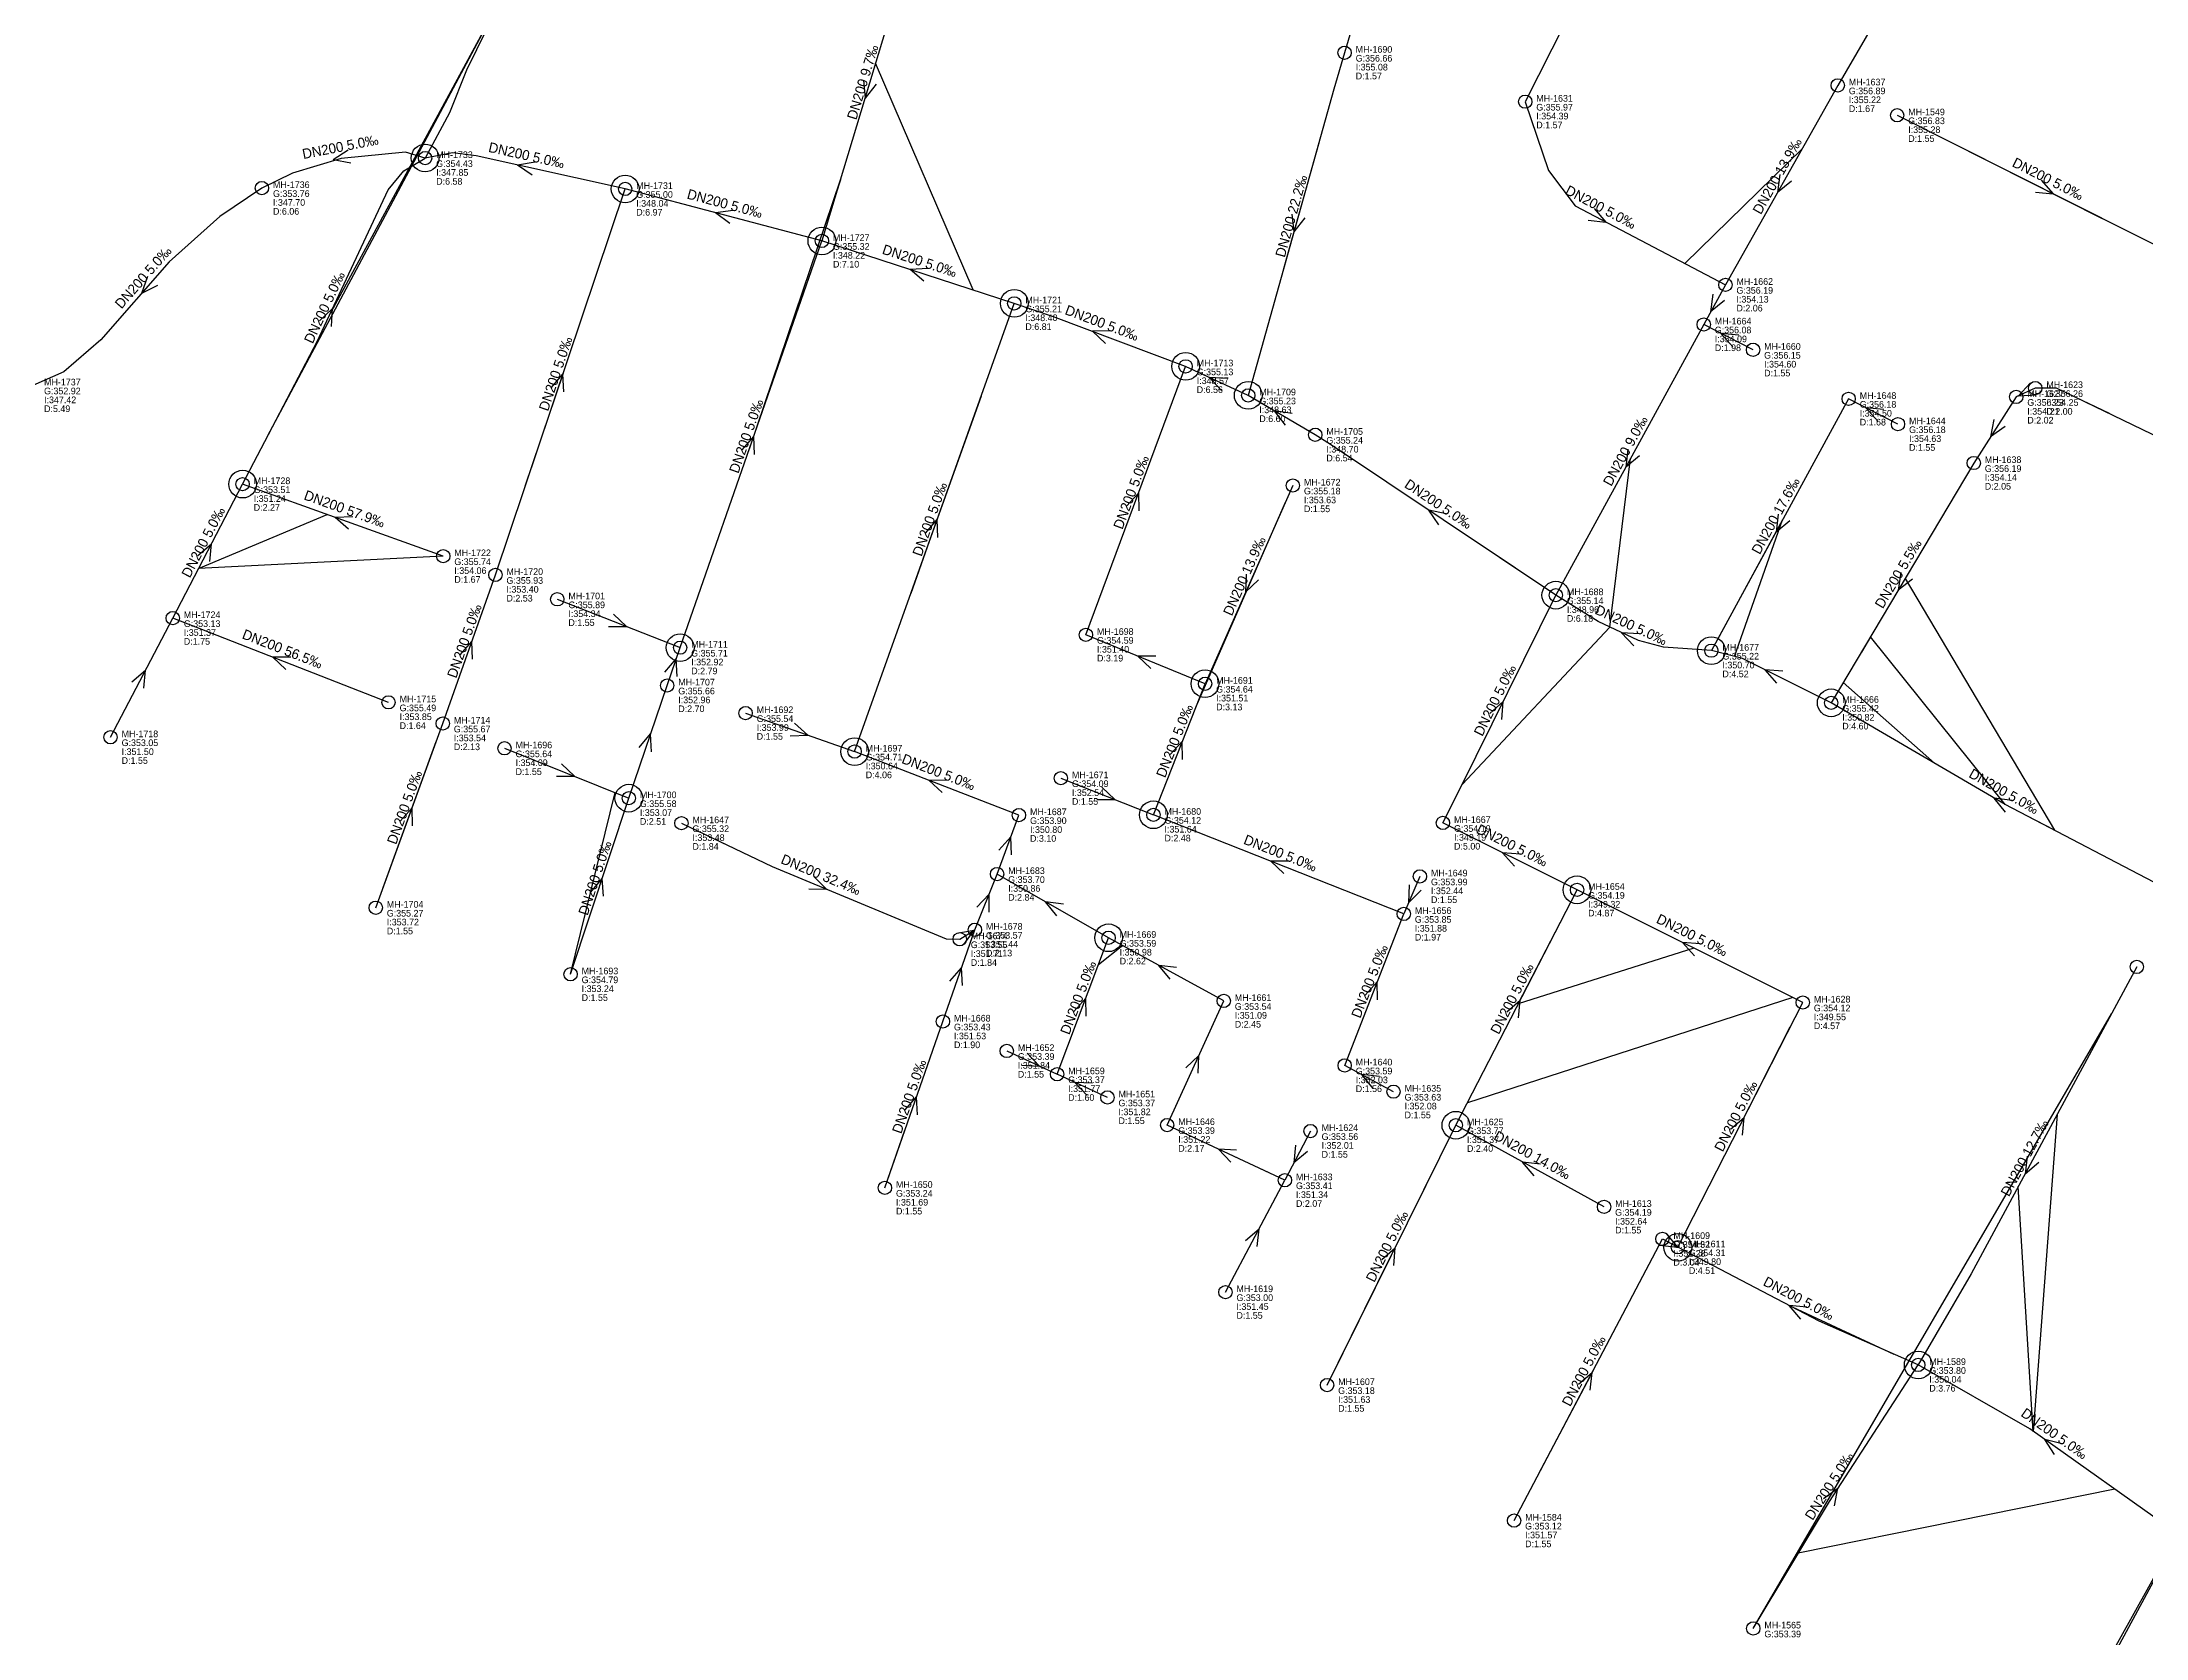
# Model space of a CAD drawing. Header units: metres. Extents: x 449913 to 451990, y 2566939 to 2570822.
# Drawn here: x 450668.2 to 451047.8, y 2567246.6 to 2567534.3 of the extents above; entities that cross this region are included whole.
import ezdxf
from ezdxf.enums import TextEntityAlignment as Align

# ---------------------------------------------------------------- set-up
doc = ezdxf.new("R2010")
doc.units = ezdxf.units.M
for name, color, linetype in [('SEW-DROP', 6, 'Continuous'), ('SEW-LABEL', 2, 'Continuous'), ('SEW-MH', 7, 'Continuous'), ('SEW-MH-LABEL', 8, 'Continuous'), ('SEW-PIPE-DN200', 3, 'Continuous'), ('SEW-RIDER', 8, 'Continuous')]:
    doc.layers.add(name, color=color, linetype=linetype)

msp = doc.modelspace()

# ---------------------------------------------------------------- linework, layer by layer
at = {"layer": 'SEW-DROP'}
for centre in [(450737.33, 2567513.42), (450737.33, 2567513.42), (450773.42, 2567507.85), (450808.91, 2567498.48), (450808.91, 2567498.48), (450843.62, 2567487.22), (450874.53, 2567475.86), (450885.82, 2567470.62), (450704.41, 2567454.62), (450941.31, 2567434.6), (450941.31, 2567434.6), (450783.34, 2567425.13), (450969.37, 2567424.59), (450878.04, 2567418.63), (450990.99, 2567415.18), (450814.82, 2567406.39), (450774.08, 2567397.99), (450868.72, 2567394.99), (450945.14, 2567381.46), (450860.63, 2567372.81), (450923.28, 2567339.01), (450963.32, 2567317), (451006.69, 2567295.78), (451006.69, 2567295.78)]:
    msp.add_circle(centre, 2.5, dxfattribs=at)
at = {"layer": 'SEW-LABEL'}
for p, q in [((450816.41, 2567527.44), (450816.69, 2567524.22)), ((450818.71, 2567526.74), (450816.69, 2567524.22)), ((450723.45, 2567514.84), (450720.73, 2567513.08)), ((450723.91, 2567512.48), (450720.73, 2567513.08)), ((450757.16, 2567512.69), (450753.97, 2567512.17)), ((450756.64, 2567510.35), (450753.97, 2567512.17)), ((450981.73, 2567510.44), (450981.3, 2567507.24)), ((450983.82, 2567509.27), (450981.3, 2567507.24)), ((451027.82, 2567507.27), (451031.04, 2567507)), ((451028.89, 2567509.41), (451031.04, 2567507)), ((450792.92, 2567503.94), (450789.72, 2567503.55)), ((450792.31, 2567501.62), (450789.72, 2567503.55)), ((450893.71, 2567503.3), (450894.06, 2567500.09)), ((450896.02, 2567502.66), (450894.06, 2567500.09)), ((450948.24, 2567504.34), (450950.34, 2567501.89)), ((450947.13, 2567502.22), (450950.34, 2567501.89)), ((450687.23, 2567492.05), (450686.15, 2567489.01)), ((450828.06, 2567493.53), (450824.84, 2567493.31)), ((450827.32, 2567491.24), (450824.84, 2567493.31)), ((450689.03, 2567490.47), (450686.15, 2567489.01)), ((450969.61, 2567488.88), (450969.23, 2567485.67)), ((450971.72, 2567487.73), (450969.23, 2567485.67)), ((450718.27, 2567484.07), (450720.63, 2567486.27)), ((450720.44, 2567483.05), (450720.63, 2567486.27)), ((450860.94, 2567482.25), (450857.71, 2567482.18)), ((450860.1, 2567480), (450857.71, 2567482.18)), ((450973.23, 2567479.38), (450971.11, 2567481.81)), ((450974.32, 2567481.51), (450971.11, 2567481.81)), ((450760.1, 2567472.01), (450762.19, 2567474.47)), ((450762.38, 2567471.25), (450762.19, 2567474.47)), ((450881.03, 2567471.52), (450878.81, 2567473.87)), ((450882.04, 2567473.69), (450878.81, 2567473.87)), ((451026.95, 2567472.86), (451024.73, 2567470.51)), ((450999.38, 2567465.96), (450997.26, 2567468.4)), ((451000.47, 2567468.1), (450997.26, 2567468.4)), ((451027.95, 2567470.68), (451024.73, 2567470.51)), ((450892.56, 2567465.27), (450890.57, 2567467.83)), ((450893.77, 2567467.34), (450890.57, 2567467.83)), ((451020.34, 2567466.3), (451019.72, 2567463.13)), ((451022.36, 2567465), (451019.72, 2567463.13)), ((450794.5, 2567460.78), (450796.62, 2567463.22)), ((450796.76, 2567459.99), (450796.62, 2567463.22)), ((450954.32, 2567460.9), (450953.93, 2567457.69)), ((450956.42, 2567459.75), (450953.93, 2567457.69)), ((450863.89, 2567450.66), (450866.06, 2567453.06)), ((450866.14, 2567449.82), (450866.06, 2567453.06)), ((450920.21, 2567447.26), (450918.39, 2567449.92)), ((450921.55, 2567449.25), (450918.39, 2567449.92)), ((450981.42, 2567449.18), (450981.04, 2567445.98)), ((450724.32, 2567448.74), (450721.09, 2567448.63)), ((450723.51, 2567446.49), (450721.09, 2567448.63)), ((450827.59, 2567445.8), (450829.73, 2567448.22)), ((450829.85, 2567444.99), (450829.73, 2567448.22)), ((450983.53, 2567448.03), (450981.04, 2567445.98)), ((450696.35, 2567441.77), (450698.8, 2567443.87)), ((450698.47, 2567440.65), (450698.8, 2567443.87)), ((450885.47, 2567438.36), (450885.35, 2567435.13)), ((451003.58, 2567438.71), (451003.08, 2567435.52)), ((450887.66, 2567437.39), (450885.35, 2567435.13)), ((451005.65, 2567437.48), (451003.08, 2567435.52)), ((450771.3, 2567431.16), (450773.65, 2567428.94)), ((450770.42, 2567428.93), (450773.65, 2567428.94)), ((450955.4, 2567425.48), (450953.18, 2567427.82)), ((450956.4, 2567427.65), (450953.18, 2567427.82)), ((450713.1, 2567423.44), (450709.87, 2567423.41)), ((450712.23, 2567421.2), (450709.87, 2567423.41)), ((450743.63, 2567423.84), (450745.76, 2567426.26)), ((450745.89, 2567423.04), (450745.76, 2567426.26)), ((450780.55, 2567420.69), (450782.65, 2567423.14)), ((450782.82, 2567419.91), (450782.65, 2567423.14)), ((450868.23, 2567421.35), (450865.91, 2567423.6)), ((450869.14, 2567423.58), (450865.91, 2567423.6)), ((450684.43, 2567418.95), (450686.88, 2567421.05)), ((450686.56, 2567417.84), (450686.88, 2567421.05)), ((450981.21, 2567418.74), (450979.06, 2567421.16)), ((450982.28, 2567420.89), (450979.06, 2567421.16)), ((450929.4, 2567413.25), (450931.8, 2567415.4)), ((450931.55, 2567412.18), (450931.8, 2567415.4)), ((450803.97, 2567411.49), (450806.4, 2567409.36)), ((450775.92, 2567407.12), (450778.02, 2567409.57)), ((450778.19, 2567406.34), (450778.02, 2567409.57)), ((450803.17, 2567409.23), (450806.4, 2567409.36)), ((450871.71, 2567405.85), (450873.93, 2567408.2)), ((450873.95, 2567404.97), (450873.93, 2567408.2)), ((450761.92, 2567404.16), (450764.26, 2567401.93)), ((450761.03, 2567401.93), (450764.26, 2567401.93)), ((450831.47, 2567401.24), (450828.24, 2567401.2)), ((450830.61, 2567399), (450828.24, 2567401.2)), ((450859.42, 2567399.96), (450861.77, 2567397.74)), ((450732.83, 2567393.85), (450734.98, 2567396.25)), ((450735.08, 2567393.02), (450734.98, 2567396.25)), ((450858.53, 2567397.73), (450861.77, 2567397.74)), ((451022.43, 2567395.46), (451020.41, 2567397.98)), ((451023.61, 2567397.55), (451020.41, 2567397.98)), ((450840.84, 2567388.63), (450843.01, 2567391.03)), ((450843.09, 2567387.8), (450843.01, 2567391.03)), ((450893.13, 2567386.62), (450889.9, 2567386.61)), ((450892.25, 2567384.39), (450889.9, 2567386.61)), ((450933.85, 2567385.75), (450931.7, 2567388.16)), ((450934.93, 2567387.9), (450931.7, 2567388.16)), ((450767.21, 2567381.06), (450769.3, 2567383.53)), ((450769.49, 2567380.31), (450769.3, 2567383.53)), ((450806.54, 2567381.64), (450809.77, 2567381.59)), ((450807.47, 2567383.85), (450809.77, 2567381.59)), ((450914.83, 2567382.35), (450914.74, 2567379.12)), ((450917.03, 2567381.4), (450914.74, 2567379.12)), ((450836.85, 2567378.34), (450839.07, 2567380.68)), ((450839.08, 2567377.45), (450839.07, 2567380.68)), ((450851.28, 2567376.77), (450849.27, 2567379.31)), ((450852.47, 2567378.86), (450849.27, 2567379.31)), ((450833.23, 2567373.63), (450836.41, 2567374.2)), ((450834.51, 2567371.59), (450836.41, 2567374.2)), ((450966.31, 2567369.56), (450964.16, 2567371.97)), ((450967.38, 2567371.71), (450964.16, 2567371.97)), ((450832, 2567364.97), (450834.12, 2567367.41)), ((450834.27, 2567364.18), (450834.12, 2567367.41)), ((450871.76, 2567365.34), (450869.7, 2567367.84)), ((450872.91, 2567367.45), (450869.7, 2567367.84)), ((450854.34, 2567359.53), (450856.52, 2567361.91)), ((450856.58, 2567358.68), (450856.52, 2567361.91)), ((450906.89, 2567362.49), (450909.1, 2567364.85)), ((450909.12, 2567361.62), (450909.1, 2567364.85)), ((450932.46, 2567359.45), (450934.9, 2567361.57)), ((450934.59, 2567358.35), (450934.9, 2567361.57)), ((450845.94, 2567352.02), (450848.17, 2567349.67)), ((450874.59, 2567349.37), (450876.92, 2567351.6)), ((450876.77, 2567348.37), (450876.92, 2567351.6)), ((450844.94, 2567349.84), (450848.17, 2567349.67)), ((450856.74, 2567344.39), (450854.52, 2567346.74)), ((450857.75, 2567346.57), (450854.52, 2567346.74)), ((450908.38, 2567345.66), (450906.31, 2567348.13)), ((450909.52, 2567347.77), (450906.31, 2567348.13)), ((450823.88, 2567341.7), (450826, 2567344.13)), ((450826.15, 2567340.91), (450826, 2567344.13)), ((450972.84, 2567338.28), (450975.27, 2567340.41)), ((450974.98, 2567337.19), (450975.27, 2567340.41)), ((450894.38, 2567335.41), (450894.06, 2567332.2)), ((450882.67, 2567332.34), (450880.47, 2567334.7)), ((450883.69, 2567334.52), (450880.47, 2567334.7)), ((450896.51, 2567334.3), (450894.06, 2567332.2)), ((450937.38, 2567329.88), (450935.33, 2567332.37)), ((450938.54, 2567331.98), (450935.33, 2567332.37)), ((451026.34, 2567333.41), (451025.97, 2567330.2)), ((451028.45, 2567332.27), (451025.97, 2567330.2)), ((450885.31, 2567318.24), (450887.78, 2567320.32)), ((450887.43, 2567317.11), (450887.78, 2567320.32)), ((450909.92, 2567314.77), (450912.33, 2567316.92)), ((450912.07, 2567313.7), (450912.33, 2567316.92)), ((450960.03, 2567317.4), (450963.24, 2567317.04)), ((450961.17, 2567319.52), (450963.24, 2567317.04)), ((450985.49, 2567304.04), (450983.39, 2567306.49)), ((450986.6, 2567306.17), (450983.39, 2567306.49)), ((450945.39, 2567292.34), (450947.85, 2567294.43)), ((450947.52, 2567291.22), (450947.85, 2567294.43)), ((451031.27, 2567279.62), (451029.52, 2567282.33)), ((451032.66, 2567281.58), (451029.52, 2567282.33)), ((450989.58, 2567271.67), (450992.21, 2567273.54)), ((450991.6, 2567270.37), (450992.21, 2567273.54))]:
    msp.add_line(p, q, dxfattribs=at)
at = {"layer": 'SEW-MH'}
for centre in [(450903.21, 2567532.42), (450992.17, 2567526.53), (450935.79, 2567523.59), (451002.89, 2567521.14), (450737.33, 2567513.42), (450707.89, 2567508.01), (450773.42, 2567507.85), (450808.91, 2567498.48), (450971.9, 2567490.56), (450843.62, 2567487.22), (450967.99, 2567483.41), (450976.89, 2567478.85), (450874.53, 2567475.86), (451027.81, 2567471.94), (450885.82, 2567470.62), (450994.14, 2567470), (451024.37, 2567470.35), (450897.92, 2567463.52), (451003.04, 2567465.43), (451016.7, 2567458.43), (450704.41, 2567454.62), (450893.87, 2567454.37), (450740.6, 2567441.63), (450750.01, 2567438.25), (450761.18, 2567433.85), (450941.31, 2567434.6), (450691.8, 2567430.46), (450783.34, 2567425.13), (450856.54, 2567427.44), (450969.37, 2567424.59), (450781, 2567418.31), (450878.04, 2567418.63), (450730.73, 2567415.27), (450990.99, 2567415.18), (450740.51, 2567411.45), (450795.15, 2567413.33), (450680.58, 2567408.98), (450751.65, 2567406.98), (450814.82, 2567406.39), (450852.02, 2567401.59), (450774.08, 2567397.99), (450844.46, 2567394.93), (450868.72, 2567394.99), (450783.56, 2567393.48), (450920.95, 2567393.52), (450840.52, 2567384.31), (450916.79, 2567383.88), (450945.14, 2567381.46), (450728.42, 2567378.24), (450913.88, 2567377.12), (450833.77, 2567372.55), (450836.51, 2567374.26), (450860.63, 2567372.81), (450763.57, 2567366.23), (451046.13, 2567367.56), (450881.4, 2567361.42), (450985.86, 2567361.14), (450830.74, 2567357.71), (450842.26, 2567352.4), (450903.22, 2567349.79), (450851.34, 2567348.21), (450860.42, 2567344.02), (450912.03, 2567345.06), (450871.2, 2567339.04), (450897.06, 2567337.96), (450923.28, 2567339.01), (450820.28, 2567327.72), (450892.44, 2567329.09), (450950.01, 2567324.29), (450960.53, 2567318.5), (450963.32, 2567317), (450881.7, 2567308.91), (451006.69, 2567295.78), (450900.05, 2567292.15), (450933.78, 2567267.71), (450976.94, 2567248.26)]:
    msp.add_circle(centre, 1.2, dxfattribs=at)
at = {"layer": 'SEW-PIPE-DN200'}
for points in [[(450923.15, 2567599.52), (450903.21, 2567532.42)], [(450964.77, 2567580.87), (450935.79, 2567523.59), (450935.79, 2567523.59)], [(450764.62, 2567569.68), (450744.77, 2567529.3), (450741.75, 2567521.58), (450737.33, 2567513.42)], [(450825.34, 2567552.83), (450808.91, 2567498.48)], [(451008.5, 2567554.55), (450992.17, 2567526.53)], [(450903.21, 2567532.42), (450901.25, 2567525.82), (450885.82, 2567470.62)], [(450992.17, 2567526.53), (450971.9, 2567490.56)], [(450935.79, 2567523.59), (450940.02, 2567511.16), (450944.78, 2567504.81), (450971.9, 2567490.56), (450971.9, 2567490.56)], [(451002.89, 2567521.14), (451055.65, 2567494.62), (451056.48, 2567494.17)], [(450737.33, 2567513.42), (450733.82, 2567514.47), (450722.16, 2567513.37), (450713.39, 2567510.7), (450707.89, 2567508.01), (450707.89, 2567508.01)], [(450773.42, 2567507.85), (450746.54, 2567513.82), (450742.3, 2567514.34), (450737.33, 2567513.42)], [(450704.41, 2567454.62), (450717.86, 2567480.36), (450730.65, 2567507.68), (450733.5, 2567511.12), (450737.33, 2567513.42)], [(450707.89, 2567508.01), (450700.29, 2567502.89), (450691.17, 2567494.72), (450678.82, 2567480.66), (450672.16, 2567474.9), (450666.59, 2567472.42), (450666.59, 2567472.42)], [(450750.01, 2567438.25), (450773.42, 2567507.85)], [(450808.91, 2567498.48), (450773.42, 2567507.85)], [(450783.34, 2567425.13), (450808.91, 2567498.48)], [(450843.62, 2567487.22), (450808.91, 2567498.48)], [(450814.82, 2567406.39), (450843.62, 2567487.22)], [(450874.53, 2567475.86), (450850.72, 2567484.81), (450843.62, 2567487.22)], [(450971.9, 2567490.56), (450967.99, 2567483.41)], [(450967.99, 2567483.41), (450941.31, 2567434.6)], [(450976.89, 2567478.85), (450967.99, 2567483.41)], [(450856.54, 2567427.44), (450874.53, 2567475.86)], [(450885.82, 2567470.62), (450874.53, 2567475.86)], [(451027.81, 2567471.94), (451027.81, 2567471.94), (451024.37, 2567470.35)], [(451085.87, 2567443.58), (451057.44, 2567459.5), (451031.64, 2567471.94), (451027.81, 2567471.94)], [(450897.92, 2567463.52), (450885.82, 2567470.62)], [(450994.14, 2567470), (450969.37, 2567424.59)], [(451003.04, 2567465.43), (450994.14, 2567470)], [(451024.37, 2567470.35), (451024.37, 2567470.35), (451016.7, 2567458.43)], [(450941.31, 2567434.6), (450900.65, 2567461.78), (450897.92, 2567463.52)], [(451016.7, 2567458.43), (450990.99, 2567415.18)], [(450691.8, 2567430.46), (450704.41, 2567454.62)], [(450740.6, 2567441.63), (450704.41, 2567454.62)], [(450893.87, 2567454.37), (450878.04, 2567418.63)], [(450740.51, 2567411.45), (450750.01, 2567438.25)], [(450920.95, 2567393.52), (450924.06, 2567399.76), (450941.31, 2567434.6)], [(450969.37, 2567424.59), (450960.72, 2567425.2), (450956.23, 2567426.4), (450948.95, 2567429.82), (450941.31, 2567434.6)], [(450680.58, 2567408.98), (450691.8, 2567430.46)], [(450730.73, 2567415.27), (450691.8, 2567430.46)], [(450761.18, 2567433.85), (450783.34, 2567425.13)], [(450878.04, 2567418.63), (450856.54, 2567427.44)], [(450781, 2567418.31), (450783.34, 2567425.13)], [(450990.99, 2567415.18), (450975.01, 2567423.18), (450969.37, 2567424.59)], [(450774.08, 2567397.99), (450781, 2567418.31)], [(450868.72, 2567394.99), (450878.04, 2567418.63)], [(451053.25, 2567380.76), (451022.36, 2567396.87), (450990.99, 2567415.18)], [(450728.42, 2567378.24), (450740.51, 2567411.45)], [(450795.15, 2567413.33), (450814.82, 2567406.39)], [(450751.65, 2567406.98), (450774.08, 2567397.99)], [(450844.46, 2567394.93), (450814.82, 2567406.39)], [(450852.02, 2567401.59), (450868.72, 2567394.99)], [(450763.57, 2567366.23), (450774.08, 2567397.99)], [(450783.56, 2567393.48), (450799.96, 2567385.68), (450831.32, 2567372.62), (450833.77, 2567372.55), (450833.77, 2567372.55)], [(450840.52, 2567384.31), (450844.46, 2567394.93)], [(450913.88, 2567377.12), (450868.72, 2567394.99)], [(450945.14, 2567381.46), (450920.95, 2567393.52)], [(450836.51, 2567374.26), (450840.52, 2567384.31)], [(450860.63, 2567372.81), (450840.52, 2567384.31)], [(450916.79, 2567383.88), (450913.88, 2567377.12)], [(450923.28, 2567339.01), (450945.14, 2567381.46)], [(450985.86, 2567361.14), (450985.86, 2567361.14), (450945.14, 2567381.46), (450945.14, 2567381.46)], [(450903.22, 2567349.79), (450913.88, 2567377.12)], [(450830.74, 2567357.71), (450836.51, 2567374.26)], [(450833.77, 2567372.55), (450836.51, 2567374.26)], [(450851.34, 2567348.21), (450860.63, 2567372.81)], [(450881.4, 2567361.42), (450860.63, 2567372.81)], [(451046.13, 2567367.56), (451016.26, 2567312.21), (451006.69, 2567295.78)], [(450871.2, 2567339.04), (450881.4, 2567361.42)], [(450963.32, 2567317), (450985.86, 2567361.14)], [(450820.28, 2567327.72), (450830.74, 2567357.71)], [(450842.26, 2567352.4), (450851.34, 2567348.21)], [(450860.42, 2567344.02), (450851.34, 2567348.21)], [(450912.03, 2567345.06), (450903.22, 2567349.79)], [(450892.44, 2567329.09), (450871.2, 2567339.04)], [(450897.06, 2567337.96), (450892.44, 2567329.09)], [(450900.05, 2567292.15), (450923.28, 2567339.01)], [(450950.01, 2567324.29), (450923.28, 2567339.01)], [(450881.7, 2567308.91), (450892.44, 2567329.09)], [(450933.78, 2567267.71), (450960.53, 2567318.5)], [(450960.53, 2567318.5), (450963.32, 2567317)], [(451006.69, 2567295.78), (450988.8, 2567303.66), (450963.32, 2567317)], [(450976.94, 2567248.26), (450990.66, 2567271.13), (451006.69, 2567295.78)], [(451053.61, 2567265.27), (451026.81, 2567284.25), (451006.69, 2567295.78)], [(451022.93, 2567203.01), (451024.42, 2567210.5), (451030.07, 2567223.09), (451053.61, 2567265.27)]]:
    msp.add_lwpolyline(points, dxfattribs=at)
at = {"layer": 'SEW-RIDER'}
for points in [[(450708.91, 2567463.24), (450752.36, 2567544.74), (450720.36, 2567485.7)], [(450836.19, 2567489.63), (450818.61, 2567530.56), (450818.06, 2567528.73)], [(451002.89, 2567521.14), (451019.95, 2567512.57), (451039.89, 2567502.54)], [(450898.59, 2567516.32), (450893.23, 2567497.14), (450892.13, 2567493.2)], [(450985.73, 2567515.1), (450964.57, 2567494.41)], [(450795.83, 2567460.97), (450812.24, 2567509.48), (450811.51, 2567507.09)], [(450755.4, 2567454.27), (450762.27, 2567474.69)], [(450825.01, 2567434.98), (450828.35, 2567444.36), (450837.69, 2567470.55)], [(451041.18, 2567467.34), (451033.85, 2567470.87)], [(450924.4, 2567400.45), (450951.03, 2567428.84), (450954.77, 2567459.23)], [(450740.6, 2567441.63), (450696.46, 2567439.39), (450719.69, 2567449.13)], [(450892.51, 2567451.29), (450876.39, 2567414.44)], [(450933.95, 2567439.52), (450918.63, 2567449.76), (450918.62, 2567449.77)], [(450973.53, 2567423.55), (450982.23, 2567448.17), (450970.4, 2567426.48)], [(451004.34, 2567437.63), (451031.25, 2567392.23), (451026.28, 2567394.82)], [(451022.36, 2567396.87), (450998.07, 2567427.1), (450996.44, 2567424.34)], [(450993.17, 2567418.84), (451009.64, 2567404.29)], [(450729.75, 2567381.89), (450739.33, 2567408.19)], [(450763.57, 2567366.23), (450763.57, 2567366.23), (450771.6, 2567398.99)], [(450783.56, 2567393.48), (450791.99, 2567389.47)], [(450966.21, 2567370.95), (450934.54, 2567360.88), (450942.91, 2567377.14)], [(450863.2, 2567371.4), (450858.79, 2567367.93)], [(450985.86, 2567361.14), (450984.08, 2567362.03), (450925.37, 2567343.07)], [(450976.94, 2567248.26), (451041.57, 2567359.11), (451041.23, 2567358.49)], [(450974.5, 2567338.9), (450983.61, 2567356.73)], [(450890.62, 2567329.94), (450871.2, 2567339.04), (450871.2, 2567339.04)], [(451031.78, 2567340.96), (451027.45, 2567283.8), (451024.75, 2567327.93)], [(450820.28, 2567327.72), (450823.89, 2567338.09)], [(450902.05, 2567296.18), (450911.62, 2567315.5), (450917.9, 2567328.17)], [(451002.37, 2567297.68), (450983.99, 2567306.18)], [(450938.16, 2567276.02), (450938.2, 2567276.1), (450948.08, 2567294.86)], [(451066.13, 2567288.29), (451025.9, 2567213.81)], [(451042.17, 2567273.37), (450985.06, 2567261.81), (450990.66, 2567271.13)]]:
    msp.add_lwpolyline(points, dxfattribs=at)

# ---------------------------------------------------------------- texts
at = {"layer": 'SEW-LABEL'}
for s, rotation, p in [('DN200 9.7‰', 73.1777, (450817.13, 2567526.85)), ('DN200 5.0‰', 11.0429, (450722.2, 2567514.57)), ('DN200 5.0‰', 347.4735, (450755.43, 2567513.05)), ('DN200 13.9‰', 60.6006, (450982.04, 2567509.75)), ('DN200 22.2‰', 74.3784, (450894.46, 2567502.73)), ('DN200 5.0‰', -26.6891, (451029.7, 2567508.87)), ('DN200 5.0‰', 345.2001, (450791.17, 2567504.36)), ('DN200 5.0‰', -27.7133, (450949.01, 2567503.78)), ('DN200 5.0‰', 48.6991, (450687.14, 2567491.33)), ('DN200 5.0‰', 342.0324, (450826.27, 2567494.05)), ('DN200 5.0‰', 64.9084, (450719.99, 2567486.12)), ('DN200 5.0‰', 339.3872, (450859.12, 2567482.85)), ('DN200 5.0‰', 71.4061, (450761.72, 2567474.25)), ('DN200 5.0‰', 70.7764, (450796.12, 2567463)), ('DN200 9.0‰', 61.3322, (450954.65, 2567460.21)), ('DN200 5.0‰', 69.6169, (450865.54, 2567452.85)), ('DN200 57.9‰', 340.2557, (450722.5, 2567449.32)), ('DN200 5.0‰', 70.3879, (450829.22, 2567448.01)), ('DN200 5.0‰', 326.2434, (450919.63, 2567450.29)), ('DN200 17.6‰', 61.3904, (450981.76, 2567448.49)), ('DN200 5.0‰', 62.424, (450698.11, 2567443.74)), ('DN200 13.9‰', 66.1168, (450885.96, 2567437.7)), ('DN200 5.5‰', 59.2642, (451003.85, 2567438.01)), ('DN200 5.0‰', 70.49, (450745.26, 2567426.05)), ('DN200 5.0‰', 335.1886, (450954.54, 2567428.39)), ('DN200 56.5‰', 338.6788, (450711.27, 2567424.07)), ('DN200 5.0‰', 63.6669, (450931.14, 2567415.26)), ('DN200 5.0‰', 68.4672, (450873.38, 2567408.01)), ('DN200 5.0‰', 338.845, (450829.64, 2567401.86)), ('DN200 5.0‰', 69.9979, (450734.47, 2567396.04)), ('DN200 5.0‰', 330.5772, (451021.72, 2567398.44)), ('DN200 5.0‰', 333.4889, (450933.05, 2567388.69)), ('DN200 5.0‰', 71.6945, (450768.82, 2567383.31)), ('DN200 5.0‰', 338.4118, (450891.3, 2567387.25)), ('DN200 32.4‰', -22.6127, (450808.39, 2567383.37)), ('DN200 5.0‰', 333.4887, (450965.5, 2567372.5)), ('DN200 5.0‰', 68.7029, (450908.55, 2567364.65)), ('DN200 5.0‰', 69.3134, (450855.99, 2567361.71)), ('DN200 5.0‰', 62.7445, (450934.21, 2567361.44)), ('DN200 5.0‰', 70.7679, (450825.51, 2567343.92)), ('DN200 5.0‰', 62.9421, (450974.59, 2567340.27)), ('DN200 12.7‰', 61.6517, (451026.68, 2567332.72)), ('DN200 14.0‰', 331.1589, (450936.64, 2567332.85)), ('DN200 5.0‰', 63.637, (450911.66, 2567316.78)), ('DN200 5.0‰', 332.3761, (450984.72, 2567307)), ('DN200 5.0‰', 62.2345, (450947.15, 2567294.3)), ('DN200 5.0‰', 324.6961, (451030.74, 2567282.66)), ('DN200 5.0‰', 57.2943, (450991.4, 2567273.48))]:
    msp.add_text(s, height=1.8, rotation=rotation, dxfattribs=at).set_placement(p, align=Align.CENTER)
at = {"layer": 'SEW-MH-LABEL'}
for s, p in [('MH-1690', (450905.21, 2567532.42)), ('G:356.66', (450905.21, 2567530.82)), ('D:1.57', (450905.21, 2567527.62)), ('I:355.08', (450905.21, 2567529.22)), ('G:356.89', (450994.17, 2567524.93)), ('MH-1637', (450994.17, 2567526.53)), ('G:355.97', (450937.79, 2567521.99)), ('MH-1631', (450937.79, 2567523.59)), ('I:354.39', (450937.79, 2567520.39)), ('D:1.67', (450994.17, 2567521.73)), ('I:355.22', (450994.17, 2567523.33)), ('MH-1549', (451004.89, 2567521.14)), ('D:1.57', (450937.79, 2567518.79)), ('G:356.83', (451004.89, 2567519.54)), ('D:1.55', (451004.89, 2567516.34)), ('I:355.28', (451004.89, 2567517.94)), ('MH-1733', (450739.33, 2567513.42)), ('G:354.43', (450739.33, 2567511.82)), ('D:6.58', (450739.33, 2567508.62)), ('I:347.85', (450739.33, 2567510.22)), ('G:353.76', (450709.89, 2567506.41)), ('MH-1736', (450709.89, 2567508.01)), ('I:347.70', (450709.89, 2567504.81)), ('G:355.00', (450775.42, 2567506.25)), ('MH-1731', (450775.42, 2567507.85)), ('D:6.06', (450709.89, 2567503.21)), ('D:6.97', (450775.42, 2567503.05)), ('I:348.04', (450775.42, 2567504.65)), ('MH-1727', (450810.91, 2567498.48)), ('G:355.32', (450810.91, 2567496.88)), ('D:7.10', (450810.91, 2567493.68)), ('I:348.22', (450810.91, 2567495.28)), ('MH-1662', (450973.9, 2567490.56)), ('MH-1721', (450845.62, 2567487.22)), ('G:356.19', (450973.9, 2567488.96)), ('I:354.13', (450973.9, 2567487.36)), ('G:355.21', (450845.62, 2567485.62)), ('D:6.81', (450845.62, 2567482.42)), ('I:348.40', (450845.62, 2567484.02)), ('MH-1664', (450969.99, 2567483.41)), ('D:2.06', (450973.9, 2567485.76)), ('G:356.08', (450969.99, 2567481.81)), ('D:1.98', (450969.99, 2567478.61)), ('I:354.09', (450969.99, 2567480.21)), ('MH-1660', (450978.89, 2567478.85)), ('MH-1713', (450876.53, 2567475.86)), ('G:356.15', (450978.89, 2567477.25)), ('I:354.60', (450978.89, 2567475.65)), ('G:352.92', (450668.59, 2567470.82)), ('MH-1737', (450668.59, 2567472.42)), ('G:355.13', (450876.53, 2567474.26)), ('D:6.56', (450876.53, 2567471.06)), ('I:348.57', (450876.53, 2567472.66)), ('D:1.55', (450978.89, 2567474.05)), ('MH-1623', (451029.81, 2567471.94)), ('D:5.49', (450668.59, 2567467.62)), ('I:347.42', (450668.59, 2567469.22)), ('G:355.23', (450887.82, 2567469.02)), ('MH-1709', (450887.82, 2567470.62)), ('I:348.63', (450887.82, 2567467.42)), ('G:356.18', (450996.14, 2567468.4)), ('MH-1648', (450996.14, 2567470)), ('G:356.23', (451026.37, 2567468.75)), ('MH-1627', (451026.37, 2567470.35)), ('I:354.21', (451026.37, 2567467.15)), ('G:356.26', (451029.81, 2567470.34)), ('D:2.00', (451029.81, 2567467.14)), ('I:354.25', (451029.81, 2567468.74)), ('D:6.60', (450887.82, 2567465.82)), ('MH-1705', (450899.92, 2567463.52)), ('D:1.68', (450996.14, 2567465.2)), ('I:354.50', (450996.14, 2567466.8)), ('G:356.18', (451005.04, 2567463.83)), ('MH-1644', (451005.04, 2567465.43)), ('D:2.02', (451026.37, 2567465.55)), ('G:355.24', (450899.92, 2567461.92)), ('I:348.70', (450899.92, 2567460.32)), ('D:1.55', (451005.04, 2567460.63)), ('I:354.63', (451005.04, 2567462.23)), ('D:6.54', (450899.92, 2567458.72)), ('G:356.19', (451018.7, 2567456.83)), ('MH-1638', (451018.7, 2567458.43)), ('G:353.51', (450706.41, 2567453.02)), ('MH-1728', (450706.41, 2567454.62)), ('G:355.18', (450895.87, 2567452.77)), ('MH-1672', (450895.87, 2567454.37)), ('D:2.05', (451018.7, 2567453.63)), ('I:354.14', (451018.7, 2567455.23)), ('D:2.27', (450706.41, 2567449.82)), ('I:351.24', (450706.41, 2567451.42)), ('D:1.55', (450895.87, 2567449.57)), ('I:353.63', (450895.87, 2567451.17)), ('MH-1722', (450742.6, 2567441.63)), ('G:355.74', (450742.6, 2567440.03)), ('D:1.67', (450742.6, 2567436.83)), ('I:354.06', (450742.6, 2567438.43)), ('G:355.93', (450752.01, 2567436.65)), ('MH-1720', (450752.01, 2567438.25)), ('D:2.53', (450752.01, 2567433.45)), ('I:353.40', (450752.01, 2567435.05)), ('MH-1701', (450763.18, 2567433.85)), ('G:355.14', (450943.31, 2567433)), ('MH-1688', (450943.31, 2567434.6)), ('MH-1724', (450693.8, 2567430.46)), ('G:355.89', (450763.18, 2567432.25)), ('D:1.55', (450763.18, 2567429.05)), ('I:354.34', (450763.18, 2567430.65)), ('D:6.18', (450943.31, 2567429.8)), ('I:348.96', (450943.31, 2567431.4)), ('G:353.13', (450693.8, 2567428.86)), ('D:1.75', (450693.8, 2567425.66)), ('I:351.37', (450693.8, 2567427.26)), ('MH-1711', (450785.34, 2567425.13)), ('G:354.59', (450858.54, 2567425.84)), ('MH-1698', (450858.54, 2567427.44)), ('G:355.71', (450785.34, 2567423.53)), ('I:352.92', (450785.34, 2567421.93)), ('D:3.19', (450858.54, 2567422.64)), ('I:351.40', (450858.54, 2567424.24)), ('G:355.22', (450971.37, 2567422.99)), ('MH-1677', (450971.37, 2567424.59)), ('I:350.70', (450971.37, 2567421.39)), ('MH-1707', (450783, 2567418.31)), ('D:2.79', (450785.34, 2567420.33)), ('MH-1691', (450880.04, 2567418.63)), ('D:4.52', (450971.37, 2567419.79)), ('MH-1715', (450732.73, 2567415.27)), ('G:355.66', (450783, 2567416.71)), ('I:352.96', (450783, 2567415.11)), ('G:354.64', (450880.04, 2567417.03)), ('D:3.13', (450880.04, 2567413.83)), ('I:351.51', (450880.04, 2567415.43)), ('MH-1666', (450992.99, 2567415.18)), ('G:355.49', (450732.73, 2567413.67)), ('D:1.64', (450732.73, 2567410.47)), ('I:353.85', (450732.73, 2567412.07)), ('MH-1714', (450742.51, 2567411.45)), ('D:2.70', (450783, 2567413.51)), ('G:355.54', (450797.15, 2567411.73)), ('MH-1692', (450797.15, 2567413.33)), ('I:353.99', (450797.15, 2567410.13)), ('G:355.42', (450992.99, 2567413.58)), ('D:4.60', (450992.99, 2567410.38)), ('I:350.82', (450992.99, 2567411.98)), ('G:353.05', (450682.58, 2567407.38)), ('MH-1718', (450682.58, 2567408.98)), ('G:355.67', (450742.51, 2567409.85)), ('D:2.13', (450742.51, 2567406.65)), ('I:353.54', (450742.51, 2567408.25)), ('MH-1696', (450753.65, 2567406.98)), ('D:1.55', (450797.15, 2567408.53)), ('MH-1697', (450816.82, 2567406.39)), ('D:1.55', (450682.58, 2567404.18)), ('I:351.50', (450682.58, 2567405.78)), ('G:355.64', (450753.65, 2567405.38)), ('I:354.09', (450753.65, 2567403.78)), ('G:354.71', (450816.82, 2567404.79)), ('I:350.64', (450816.82, 2567403.19)), ('D:1.55', (450753.65, 2567402.18)), ('D:4.06', (450816.82, 2567401.59)), ('G:354.09', (450854.02, 2567399.99)), ('MH-1671', (450854.02, 2567401.59)), ('G:355.58', (450776.08, 2567396.39)), ('MH-1700', (450776.08, 2567397.99)), ('I:353.07', (450776.08, 2567394.79)), ('MH-1687', (450846.46, 2567394.93)), ('D:1.55', (450854.02, 2567396.79)), ('I:352.54', (450854.02, 2567398.39)), ('MH-1680', (450870.72, 2567394.99)), ('D:2.51', (450776.08, 2567393.19)), ('G:355.32', (450785.56, 2567391.88)), ('MH-1647', (450785.56, 2567393.48)), ('G:353.90', (450846.46, 2567393.33)), ('I:350.80', (450846.46, 2567391.73)), ('G:354.12', (450870.72, 2567393.39)), ('I:351.64', (450870.72, 2567391.79)), ('G:354.19', (450922.95, 2567391.92)), ('MH-1667', (450922.95, 2567393.52)), ('D:1.84', (450785.56, 2567388.68)), ('I:353.48', (450785.56, 2567390.28)), ('D:3.10', (450846.46, 2567390.13)), ('D:2.48', (450870.72, 2567390.19)), ('D:5.00', (450922.95, 2567388.72)), ('I:349.19', (450922.95, 2567390.32)), ('MH-1683', (450842.52, 2567384.31)), ('MH-1649', (450918.79, 2567383.88)), ('G:353.70', (450842.52, 2567382.71)), ('I:350.86', (450842.52, 2567381.11)), ('G:353.99', (450918.79, 2567382.28)), ('I:352.44', (450918.79, 2567380.68)), ('G:354.19', (450947.14, 2567379.86)), ('MH-1654', (450947.14, 2567381.46)), ('G:355.27', (450730.42, 2567376.64)), ('MH-1704', (450730.42, 2567378.24)), ('D:2.84', (450842.52, 2567379.51)), ('MH-1656', (450915.88, 2567377.12)), ('D:1.55', (450918.79, 2567379.08)), ('D:4.87', (450947.14, 2567376.66)), ('I:349.32', (450947.14, 2567378.26)), ('D:1.55', (450730.42, 2567373.44)), ('I:353.72', (450730.42, 2567375.04)), ('MH-1674', (450835.77, 2567372.55)), ('G:353.57', (450838.51, 2567372.66)), ('MH-1678', (450838.51, 2567374.26)), ('MH-1669', (450862.63, 2567372.81)), ('G:353.85', (450915.88, 2567375.52)), ('D:1.97', (450915.88, 2567372.32)), ('I:351.88', (450915.88, 2567373.92)), ('G:353.55', (450835.77, 2567370.95)), ('I:351.71', (450835.77, 2567369.35)), ('D:2.13', (450838.51, 2567369.46)), ('I:351.44', (450838.51, 2567371.06)), ('G:353.59', (450862.63, 2567371.21)), ('I:350.98', (450862.63, 2567369.61)), ('G:354.79', (450765.57, 2567364.63)), ('MH-1693', (450765.57, 2567366.23)), ('D:1.84', (450835.77, 2567367.75)), ('D:2.62', (450862.63, 2567368.01)), ('D:1.55', (450765.57, 2567361.43)), ('I:353.24', (450765.57, 2567363.03)), ('MH-1661', (450883.4, 2567361.42)), ('MH-1628', (450987.86, 2567361.14)), ('MH-1668', (450832.74, 2567357.71)), ('G:353.54', (450883.4, 2567359.82)), ('I:351.09', (450883.4, 2567358.22)), ('G:354.12', (450987.86, 2567359.54)), ('I:349.55', (450987.86, 2567357.94)), ('G:353.43', (450832.74, 2567356.11)), ('I:351.53', (450832.74, 2567354.51)), ('D:2.45', (450883.4, 2567356.62)), ('D:4.57', (450987.86, 2567356.34)), ('D:1.90', (450832.74, 2567352.91)), ('G:353.39', (450844.26, 2567350.8)), ('MH-1652', (450844.26, 2567352.4)), ('I:351.84', (450844.26, 2567349.2)), ('MH-1640', (450905.22, 2567349.79)), ('D:1.55', (450844.26, 2567347.6)), ('G:353.37', (450853.34, 2567346.61)), ('MH-1659', (450853.34, 2567348.21)), ('G:353.59', (450905.22, 2567348.19)), ('I:352.03', (450905.22, 2567346.59)), ('D:1.60', (450853.34, 2567343.41)), ('I:351.77', (450853.34, 2567345.01)), ('G:353.37', (450862.42, 2567342.42)), ('MH-1651', (450862.42, 2567344.02)), ('D:1.56', (450905.22, 2567344.99)), ('G:353.63', (450914.03, 2567343.46)), ('MH-1635', (450914.03, 2567345.06)), ('I:352.08', (450914.03, 2567341.86)), ('D:1.55', (450862.42, 2567339.22)), ('I:351.82', (450862.42, 2567340.82)), ('MH-1646', (450873.2, 2567339.04)), ('MH-1624', (450899.06, 2567337.96)), ('D:1.55', (450914.03, 2567340.26)), ('MH-1625', (450925.28, 2567339.01)), ('G:353.39', (450873.2, 2567337.44)), ('D:2.17', (450873.2, 2567334.24)), ('I:351.22', (450873.2, 2567335.84)), ('G:353.56', (450899.06, 2567336.36)), ('I:352.01', (450899.06, 2567334.76)), ('G:353.77', (450925.28, 2567337.41)), ('D:2.40', (450925.28, 2567334.21)), ('I:351.37', (450925.28, 2567335.81)), ('D:1.55', (450899.06, 2567333.16)), ('MH-1650', (450822.28, 2567327.72)), ('G:353.41', (450894.44, 2567327.49)), ('MH-1633', (450894.44, 2567329.09)), ('G:353.24', (450822.28, 2567326.12)), ('D:1.55', (450822.28, 2567322.92)), ('I:351.69', (450822.28, 2567324.52)), ('D:2.07', (450894.44, 2567324.29)), ('I:351.34', (450894.44, 2567325.89)), ('G:354.19', (450952.01, 2567322.69)), ('MH-1613', (450952.01, 2567324.29)), ('D:1.55', (450952.01, 2567319.49)), ('I:352.64', (450952.01, 2567321.09)), ('G:354.32', (450962.53, 2567316.9)), ('MH-1609', (450962.53, 2567318.5)), ('I:351.28', (450962.53, 2567315.3)), ('G:354.31', (450965.32, 2567315.4)), ('MH-1611', (450965.32, 2567317)), ('D:3.04', (450962.53, 2567313.7)), ('D:4.51', (450965.32, 2567312.2)), ('I:349.80', (450965.32, 2567313.8)), ('MH-1619', (450883.7, 2567308.91)), ('G:353.00', (450883.7, 2567307.31)), ('D:1.55', (450883.7, 2567304.11)), ('I:351.45', (450883.7, 2567305.71)), ('G:353.80', (451008.69, 2567294.18)), ('MH-1589', (451008.69, 2567295.78)), ('I:350.04', (451008.69, 2567292.58)), ('G:353.18', (450902.05, 2567290.55)), ('MH-1607', (450902.05, 2567292.15)), ('I:351.63', (450902.05, 2567288.95)), ('D:3.76', (451008.69, 2567290.98)), ('D:1.55', (450902.05, 2567287.35)), ('G:353.12', (450935.78, 2567266.11)), ('MH-1584', (450935.78, 2567267.71)), ('D:1.55', (450935.78, 2567262.91)), ('I:351.57', (450935.78, 2567264.51)), ('MH-1565', (450978.94, 2567248.26)), ('G:353.39', (450978.94, 2567246.66))]:
    msp.add_text(s, height=1.2, dxfattribs=at).set_placement(p)

doc.saveas('drawing.dxf')
